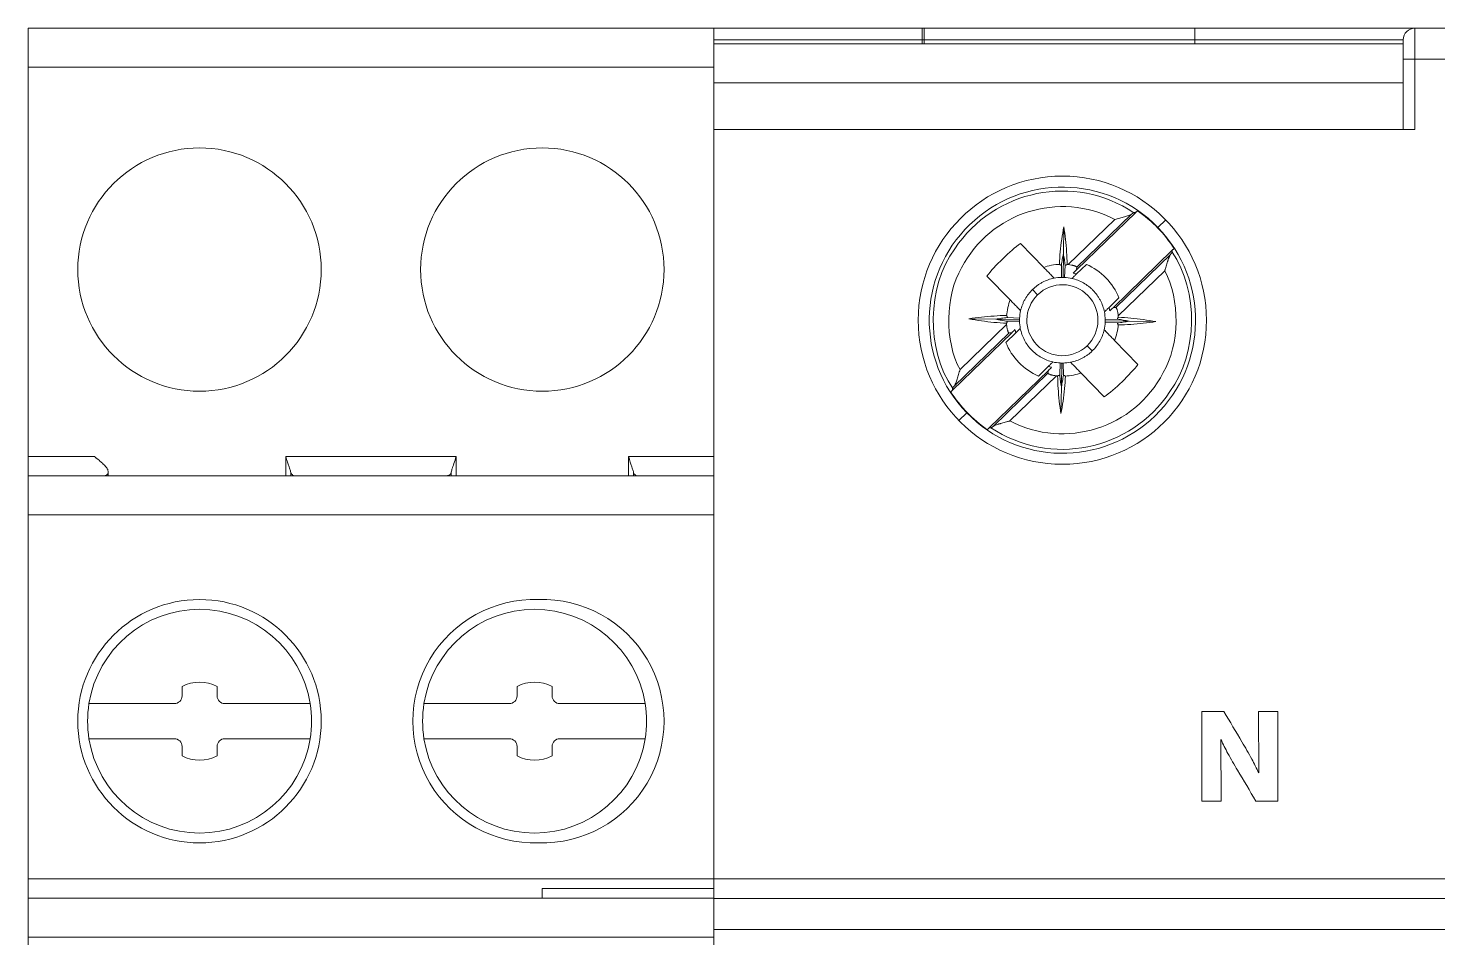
# Model space of a CAD drawing. Header units: millimetres. Extents: x 1359 to 3577, y 1333 to 3557.
# Drawn here: x 2268.15 to 2304.34, y 2788.98 to 2812.34 of the extents above; entities that cross this region are included whole.
import ezdxf

# ---------------------------------------------------------------- set-up
doc = ezdxf.new("R2010")
doc.units = ezdxf.units.MM
doc.layers.add('000-PI-Oprema', color=30, linetype='Continuous', lineweight=5)
doc.layers.add('002-PI-Kabelska kanalica', color=150, linetype='Continuous')

# ---------------------------------------------------------------- blocks, each defined once
blk = doc.blocks.new('5TE8112')
at = {"layer": '000-PI-Oprema', "color": 0, "linetype": 'ByBlock', "lineweight": 0}
for p, q in [((1289.453, 163.171), (1289.453, 162.171)), ((1307.053, 163.171), (1289.453, 163.171)), ((1307.053, 163.171), (1307.053, 162.171)), ((1289.453, 162.171), (1289.453, 152.171)), ((1289.453, 162.171), (1307.053, 162.171)), ((1307.053, 162.171), (1307.053, 152.171)), ((1289.453, 151.671), (1289.453, 152.171)), ((1291.167, 152.171), (1289.453, 152.171)), ((1291.167, 152.17), (1291.167, 152.171)), ((1300.442, 152.171), (1296.065, 152.171)), ((1307.053, 152.171), (1304.865, 152.171)), ((1307.053, 151.671), (1307.053, 152.171)), ((1289.453, 151.671), (1289.453, 150.671)), ((1307.053, 151.671), (1289.453, 151.671)), ((1291.51, 151.671), (1291.51, 151.768)), ((1307.053, 151.671), (1307.053, 150.671)), ((1289.453, 150.671), (1289.453, 141.321)), ((1289.453, 150.671), (1307.053, 150.671)), ((1307.053, 150.671), (1307.053, 141.321)), ((1293.403, 146.021), (1293.403, 146.264)), ((1294.303, 146.264), (1294.303, 146.021)), ((1302.003, 146.021), (1302.003, 146.264)), ((1302.903, 146.264), (1302.903, 146.021)), ((1291.015, 145.821), (1293.203, 145.821)), ((1294.503, 145.821), (1296.692, 145.821)), ((1299.615, 145.821), (1301.803, 145.821)), ((1303.103, 145.821), (1305.292, 145.821)), ((1293.203, 144.921), (1291.015, 144.921)), ((1296.692, 144.921), (1294.503, 144.921)), ((1301.803, 144.921), (1299.615, 144.921)), ((1305.292, 144.921), (1303.103, 144.921)), ((1293.403, 144.478), (1293.403, 144.721)), ((1294.303, 144.721), (1294.303, 144.478)), ((1302.003, 144.478), (1302.003, 144.721)), ((1302.903, 144.721), (1302.903, 144.478)), ((1289.453, 140.821), (1289.453, 141.321)), ((1307.053, 141.321), (1289.453, 141.321)), ((1307.053, 141.321), (1307.053, 141.071)), ((1289.453, 140.821), (1289.453, 139.821)), ((1307.053, 140.821), (1289.453, 140.821)), ((1302.653, 141.071), (1302.653, 140.821)), ((1307.053, 141.071), (1302.653, 141.071)), ((1307.053, 141.071), (1307.053, 140.821)), ((1307.053, 140.821), (1307.053, 139.821)), ((1289.453, 139.821), (1307.053, 139.821)), ((1289.453, 139.821), (1289.453, 115.654)), ((1307.053, 139.821), (1307.053, 116.671))]:
    blk.add_line(p, q, dxfattribs=at)
for centre in [(1293.853, 156.971), (1302.653, 156.971), (1293.853, 145.371)]:
    blk.add_circle(centre, 3.125, dxfattribs=at)
for centre, radius, start, end in [((1302.453, 145.371), 3.125, 88.1662, 271.8338), ((1302.653, 145.371), 3.125, 268.1662, 91.8338), ((1293.853, 145.371), 2.874, 9.0086, 170.9914), ((1302.453, 145.371), 2.874, 9.0086, 170.9914), ((1293.853, 145.371), 1, 63.2563, 116.7437), ((1302.453, 145.371), 1, 63.2563, 116.7437), ((1293.203, 146.021), 0.2, 270, 0), ((1294.503, 146.021), 0.2, 180, 270), ((1301.803, 146.021), 0.2, 270, 0), ((1303.103, 146.021), 0.2, 180, 270), ((1293.853, 145.371), 2.874, 170.9914, 189.0086), ((1293.853, 145.371), 2.874, 350.9914, 9.0086), ((1302.453, 145.371), 2.874, 170.9914, 189.0086), ((1302.453, 145.371), 2.874, 350.9914, 9.0086), ((1293.853, 145.371), 2.874, 189.0086, 350.9914), ((1293.203, 144.721), 0.2, 0, 90), ((1294.503, 144.721), 0.2, 90, 180), ((1302.453, 145.371), 2.874, 189.0086, 350.9914), ((1301.803, 144.721), 0.2, 0, 90), ((1303.103, 144.721), 0.2, 90, 180), ((1293.853, 145.371), 1, 243.2563, 296.7437), ((1302.453, 145.371), 1, 243.2563, 296.7437)]:
    blk.add_arc(centre, radius, start, end, dxfattribs=at)
for points, knots in [([(1291.167, 152.17), (1291.167, 152.167), (1291.167, 152.165), (1291.169, 152.16), (1291.17, 152.158), (1291.173, 152.151), (1291.177, 152.147), (1291.184, 152.14), (1291.187, 152.137), (1291.195, 152.131), (1291.199, 152.128), (1291.211, 152.119), (1291.219, 152.113), (1291.235, 152.102), (1291.243, 152.096), (1291.266, 152.078), (1291.281, 152.065), (1291.311, 152.04), (1291.325, 152.027), (1291.354, 152.002), (1291.368, 151.989), (1291.396, 151.963), (1291.409, 151.95), (1291.434, 151.923), (1291.445, 151.909), (1291.461, 151.888), (1291.466, 151.881), (1291.475, 151.867), (1291.484, 151.853), (1291.491, 151.839), (1291.497, 151.825), (1291.5, 151.818), (1291.506, 151.798), (1291.509, 151.785), (1291.51, 151.767), (1291.51, 151.762), (1291.508, 151.751), (1291.507, 151.745), (1291.502, 151.73), (1291.497, 151.722), (1291.484, 151.706), (1291.477, 151.7), (1291.46, 151.689), (1291.452, 151.684), (1291.433, 151.677), (1291.423, 151.675), (1291.402, 151.671), (1291.392, 151.671), (1291.381, 151.671)], [0, 0, 0, 0, 0.007813, 0.007813, 0.015625, 0.015625, 0.03125, 0.03125, 0.046875, 0.046875, 0.0625, 0.0625, 0.09375, 0.09375, 0.125, 0.125, 0.1875, 0.1875, 0.25, 0.25, 0.3125, 0.3125, 0.375, 0.375, 0.4375, 0.4375, 0.46875, 0.46875, 0.5, 0.53125, 0.53125, 0.5625, 0.5625, 0.625, 0.625, 0.65625, 0.65625, 0.6875, 0.6875, 0.75, 0.75, 0.8125, 0.8125, 0.875, 0.875, 0.9375, 0.9375, 1, 1, 1, 1]), ([(1296.195, 151.743), (1296.192, 151.768), (1296.186, 151.82), (1296.144, 151.918), (1296.104, 152.036), (1296.082, 152.12), (1296.069, 152.171)], [0, 0, 0, 0, 0.250052, 0.500154, 0.699613, 1, 1, 1, 1]), ([(1300.437, 152.171), (1300.421, 152.109), (1300.39, 151.993), (1300.327, 151.842), (1300.317, 151.775), (1300.312, 151.743)], [0, 0, 0, 0, 0.370099, 0.696502, 1, 1, 1, 1]), ([(1304.995, 151.743), (1304.992, 151.768), (1304.986, 151.82), (1304.944, 151.918), (1304.904, 152.036), (1304.882, 152.12), (1304.869, 152.171)], [0, 0, 0, 0, 0.250051, 0.50015, 0.699608, 1, 1, 1, 1]), ([(1296.326, 151.671), (1296.297, 151.671), (1296.271, 151.676), (1296.245, 151.69), (1296.24, 151.694), (1296.23, 151.701), (1296.226, 151.705), (1296.213, 151.719), (1296.206, 151.73), (1296.2, 151.743)], [0, 0, 0, 0, 0.5, 0.5, 0.625, 0.625, 0.75, 0.75, 1, 1, 1, 1]), ([(1300.307, 151.743), (1300.295, 151.717), (1300.278, 151.699), (1300.252, 151.685), (1300.246, 151.682), (1300.234, 151.678), (1300.228, 151.676), (1300.209, 151.672), (1300.195, 151.671), (1300.18, 151.671)], [0, 0, 0, 0, 0.5, 0.5, 0.625, 0.625, 0.75, 0.75, 1, 1, 1, 1]), ([(1305.126, 151.671), (1305.097, 151.671), (1305.071, 151.676), (1305.044, 151.69), (1305.039, 151.694), (1305.03, 151.701), (1305.025, 151.705), (1305.013, 151.719), (1305.006, 151.73), (1304.999, 151.743)], [0, 0, 0, 0, 0.5, 0.5, 0.625, 0.625, 0.75, 0.75, 1, 1, 1, 1])]:
    blk.add_open_spline(points, degree=3, knots=knots, dxfattribs=at)
for points in [[(1296.069, 152.171), (1296.069, 152.004), (1296.069, 151.837), (1296.069, 151.671)], [(1300.437, 151.671), (1300.437, 151.837), (1300.437, 152.004), (1300.437, 152.171)], [(1304.869, 152.171), (1304.869, 152.004), (1304.869, 151.837), (1304.869, 151.671)], [(1296.195, 151.671), (1296.195, 151.695), (1296.195, 151.719), (1296.195, 151.743)], [(1300.312, 151.743), (1300.312, 151.719), (1300.312, 151.695), (1300.312, 151.671)], [(1304.995, 151.671), (1304.995, 151.695), (1304.995, 151.719), (1304.995, 151.743)]]:
    blk.add_open_spline(points, degree=3, dxfattribs=at)
blk = doc.blocks.new('*U56')
at = {"layer": '000-PI-Oprema', "color": 0, "linetype": 'ByBlock', "lineweight": 0, "ltscale": 0.25}
for points in [[(0, 89.812), (5.351, 89.812)], [(0, 89.512), (0, 89.812)], [(5.35, 89.812), (5.401, 89.812)], [(5.351, 89.512), (5.351, 89.812)], [(5.401, 89.812), (5.401, 89.512)], [(5.401, 89.812), (12.351, 89.812)], [(12.351, 89.812), (12.351, 89.512)], [(12.351, 89.812), (18.002, 89.812)], [(18.002, 89.812), (18.002, 89.012)], [(18.002, 89.812), (35.405, 89.812)], [(5.351, 89.512), (0, 89.512)], [(0, 89.412), (0, 89.512)], [(0, 88.412), (0, 89.412)], [(0, 89.412), (17.702, 89.412)], [(5.401, 89.512), (5.35, 89.512)], [(5.351, 89.512), (5.351, 89.412)], [(5.401, 89.512), (5.401, 89.412)], [(12.351, 89.512), (5.401, 89.512)], [(17.702, 89.512), (12.351, 89.512)], [(12.351, 89.412), (12.351, 89.512)], [(17.702, 89.012), (17.702, 89.512)], [(17.702, 89.412), (17.702, 88.412)], [(18.002, 89.012), (17.702, 89.012)], [(35.405, 89.012), (18.002, 89.012)], [(18.002, 89.012), (18.002, 87.212)], [(0, 87.212), (0, 88.412)], [(17.702, 88.412), (0, 88.412)], [(17.702, 87.212), (17.702, 88.412)], [(0, 67.959), (0, 87.212)], [(0, 87.212), (18.002, 87.212)], [(0, 87.212), (17.702, 87.212)], [(9.311, 83.601), (10.833, 85.077)], [(8.977, 84.022), (8.987, 84.711)], [(9.103, 83.741), (10.298, 84.899)], [(10.727, 85.037), (9.321, 83.674)], [(11.396, 84.683), (11.405, 84.691)], [(11.607, 84.888), (11.405, 84.691)], [(7.875, 84.282), (8.472, 83.666)], [(8.968, 83.411), (8.977, 84.022)], [(10.251, 82.632), (11.773, 84.108)], [(11.73, 84.003), (10.324, 82.639)], [(8.93, 83.411), (8.925, 83.726)], [(9.02, 83.724), (9.005, 83.41)], [(9.566, 83.744), (9.312, 83.498)], [(7.014, 83.446), (7.611, 82.831)], [(10.384, 82.42), (11.579, 83.579)], [(8.185, 83.1), (8.316, 82.965)], [(10.148, 82.636), (10.402, 82.883)], [(6.323, 81.043), (7.518, 82.202)], [(6.551, 82.347), (7.24, 82.337)], [(7.24, 82.337), (7.851, 82.328)], [(7.851, 82.29), (7.536, 82.285)], [(7.538, 82.38), (7.852, 82.365)], [(10.364, 82.242), (10.05, 82.257)], [(10.051, 82.331), (10.366, 82.337)], [(10.051, 82.294), (10.662, 82.285)], [(10.662, 82.285), (11.351, 82.275)], [(6.129, 80.514), (7.651, 81.99)], [(7.578, 81.982), (6.172, 80.619)], [(7.754, 81.986), (7.5, 81.739)], [(10.291, 81.791), (10.889, 81.175)], [(9.717, 81.521), (9.586, 81.656)], [(8.336, 80.878), (8.589, 81.124)], [(8.882, 80.898), (8.897, 81.212)], [(8.925, 80.601), (8.935, 81.211)], [(8.971, 81.211), (8.977, 80.896)], [(7.069, 79.545), (8.591, 81.021)], [(8.581, 80.949), (7.175, 79.585)], [(7.604, 79.723), (8.798, 80.882)], [(9.43, 80.955), (10.027, 80.34)], [(8.915, 79.911), (8.925, 80.601)], [(6.295, 79.734), (6.497, 79.931)], [(6.506, 79.939), (6.497, 79.931)], [(12.527, 72.259), (13.099, 72.259)], [(12.527, 69.959), (12.527, 72.259)], [(13.984, 72.259), (14.482, 72.259)], [(13.992, 70.683), (13.984, 72.259)], [(14.482, 72.259), (14.482, 69.959)], [(13.018, 71.541), (13.026, 69.959)], [(13.026, 69.959), (12.527, 69.959)], [(12.527, 69.959), (13.026, 69.959)], [(13.92, 69.959), (14.482, 69.959)], [(14.482, 69.959), (13.92, 69.959)], [(0, 67.959), (35.405, 67.959)], [(0, 67.459), (0, 67.959)], [(0, 66.659), (0, 67.459)], [(0, 67.459), (35.405, 67.459)], [(0, 41.952), (0, 66.659)], [(35.405, 66.659), (0, 66.659)]]:
    blk.add_lwpolyline(points, dxfattribs=at)
for points in [[(18.002, 89.812), (17.837, 89.812), (17.702, 89.678), (17.702, 89.512)], [(11.396, 84.683), (11.277, 84.813), (11.026, 85.025), (10.878, 85.121)], [(11.818, 84.152), (11.727, 84.303), (11.522, 84.56), (11.396, 84.683)], [(7.014, 83.446), (7.203, 83.697), (7.618, 84.1), (7.875, 84.282)], [(8.873, 83.746), (8.764, 83.745), (8.573, 83.706), (8.472, 83.666)], [(9.103, 83.741), (9.096, 83.741), (9.081, 83.743), (9.073, 83.743)], [(8.93, 83.411), (8.881, 83.411), (8.788, 83.402), (8.74, 83.39)], [(8.968, 83.411), (8.958, 83.411), (8.94, 83.411), (8.93, 83.411)], [(9.005, 83.41), (8.995, 83.41), (8.977, 83.411), (8.968, 83.411)], [(9.195, 83.384), (9.147, 83.396), (9.054, 83.408), (9.005, 83.41)], [(9.312, 83.498), (9.291, 83.505), (9.249, 83.516), (9.228, 83.52)], [(7.611, 82.831), (7.568, 82.731), (7.524, 82.541), (7.519, 82.433)], [(7.852, 82.365), (7.853, 82.414), (7.866, 82.507), (7.878, 82.555)], [(10.051, 82.331), (10.051, 82.381), (10.041, 82.474), (10.031, 82.522)], [(10.168, 82.551), (10.164, 82.573), (10.154, 82.615), (10.148, 82.636)], [(7.516, 82.233), (7.516, 82.225), (7.517, 82.21), (7.518, 82.202)], [(7.852, 82.365), (7.851, 82.356), (7.851, 82.337), (7.851, 82.328)], [(7.851, 82.328), (7.851, 82.318), (7.851, 82.3), (7.851, 82.29)], [(7.871, 82.1), (7.86, 82.148), (7.851, 82.241), (7.851, 82.29)], [(10.024, 82.067), (10.036, 82.115), (10.049, 82.207), (10.05, 82.257)], [(10.05, 82.257), (10.05, 82.267), (10.051, 82.285), (10.051, 82.294)], [(10.051, 82.294), (10.051, 82.304), (10.051, 82.322), (10.051, 82.331)], [(10.291, 81.791), (10.334, 81.89), (10.378, 82.081), (10.384, 82.189)], [(10.386, 82.389), (10.386, 82.397), (10.385, 82.412), (10.384, 82.42)], [(7.734, 82.071), (7.738, 82.049), (7.748, 82.007), (7.754, 81.986)], [(8.589, 81.124), (8.611, 81.117), (8.652, 81.106), (8.674, 81.102)], [(8.897, 81.212), (8.848, 81.213), (8.755, 81.226), (8.707, 81.238)], [(8.897, 81.212), (8.907, 81.212), (8.925, 81.211), (8.935, 81.211)], [(8.935, 81.211), (8.943, 81.211), (8.962, 81.211), (8.971, 81.211)], [(9.163, 81.231), (9.114, 81.22), (9.021, 81.21), (8.971, 81.211)], [(10.889, 81.175), (10.699, 80.924), (10.284, 80.522), (10.027, 80.34)], [(8.798, 80.882), (8.806, 80.881), (8.822, 80.879), (8.829, 80.879)], [(9.029, 80.876), (9.137, 80.877), (9.329, 80.916), (9.43, 80.955)], [(6.084, 80.47), (6.175, 80.32), (6.38, 80.062), (6.506, 79.939)], [(6.506, 79.939), (6.625, 79.809), (6.876, 79.597), (7.025, 79.501)]]:
    blk.add_open_spline(points, degree=3, dxfattribs=at)
for points, knots in [([(11.405, 84.691), (10.09, 86.046), (7.926, 86.079), (6.57, 84.764), (5.216, 83.45), (5.183, 81.286), (6.497, 79.931)], [0, 0, 0, 0, 1, 1, 1, 2, 2, 2, 2]), ([(5.25, 82.311), (5.25, 84.354), (6.907, 86.012), (8.951, 86.012), (10.995, 86.012), (12.651, 84.354), (12.651, 82.311), (12.651, 80.267), (10.995, 78.61), (8.951, 78.61), (6.907, 78.61), (5.25, 80.267), (5.25, 82.311), (5.25, 82.311), (5.25, 82.311), (5.25, 82.311)], [0, 0, 0, 0, 1, 1, 1, 2, 2, 2, 3, 3, 3, 4, 4, 4, 5, 5, 5, 5]), ([(6.135, 80.56), (5.447, 81.565), (5.472, 83.162), (6.189, 84.146), (7.203, 85.672), (9.261, 86.087), (10.786, 85.073)], [0, 0, 0, 0, 1, 1, 1, 2, 2, 2, 2]), ([(6.323, 81.043), (5.921, 81.769), (5.939, 82.944), (6.363, 83.658), (7.107, 85.087), (8.868, 85.643), (10.298, 84.899)], [0, 0, 0, 0, 1, 1, 1, 2, 2, 2, 2]), ([(10.727, 85.037), (10.741, 85.048), (10.754, 85.057), (10.764, 85.063), (10.769, 85.066), (10.774, 85.068), (10.777, 85.07), (10.781, 85.072), (10.784, 85.073), (10.786, 85.073)], [0, 0, 0, 0, 1, 1, 1, 2, 2, 2, 3, 3, 3, 3]), ([(10.833, 85.077), (10.825, 85.077), (10.817, 85.076), (10.809, 85.075), (10.802, 85.074), (10.794, 85.074), (10.786, 85.073)], [0, 0, 0, 0, 1, 1, 1, 2, 2, 2, 2]), ([(10.878, 85.121), (10.873, 85.116), (10.868, 85.111), (10.862, 85.106), (10.858, 85.101), (10.853, 85.096), (10.848, 85.092), (10.842, 85.087), (10.838, 85.082), (10.833, 85.077)], [0, 0, 0, 0, 1, 1, 1, 2, 2, 2, 3, 3, 3, 3]), ([(6.497, 79.931), (7.812, 78.576), (9.976, 78.543), (11.332, 79.857), (12.686, 81.172), (12.719, 83.336), (11.405, 84.691)], [0, 0, 0, 0, 1, 1, 1, 2, 2, 2, 2]), ([(8.873, 83.746), (8.878, 83.854), (8.886, 83.961), (8.896, 84.068), (8.906, 84.175), (8.919, 84.283), (8.934, 84.39), (8.949, 84.497), (8.967, 84.604), (8.987, 84.711)], [0, 0, 0, 0, 1, 1, 1, 2, 2, 2, 3, 3, 3, 3]), ([(8.987, 84.711), (9.004, 84.604), (9.019, 84.496), (9.031, 84.388), (9.043, 84.281), (9.052, 84.173), (9.059, 84.066), (9.066, 83.958), (9.071, 83.851), (9.073, 83.743)], [0, 0, 0, 0, 1, 1, 1, 2, 2, 2, 3, 3, 3, 3]), ([(10.298, 84.899), (10.318, 84.905), (10.339, 84.91), (10.36, 84.916), (10.381, 84.921), (10.401, 84.927), (10.422, 84.933), (10.443, 84.938), (10.464, 84.944), (10.484, 84.95), (10.504, 84.955), (10.524, 84.961), (10.544, 84.966), (10.563, 84.972), (10.582, 84.978), (10.6, 84.983), (10.618, 84.989), (10.635, 84.995), (10.651, 85), (10.667, 85.006), (10.681, 85.012), (10.694, 85.018), (10.707, 85.024), (10.718, 85.031), (10.727, 85.037)], [0, 0, 0, 0, 1, 1, 1, 2, 2, 2, 3, 3, 3, 4, 4, 4, 5, 5, 5, 6, 6, 6, 7, 7, 7, 8, 8, 8, 8]), ([(11.767, 84.062), (12.454, 83.056), (12.43, 81.46), (11.713, 80.476), (10.699, 78.95), (8.641, 78.535), (7.116, 79.549)], [0, 0, 0, 0, 1, 1, 1, 2, 2, 2, 2]), ([(8.977, 84.022), (8.967, 83.972), (8.957, 83.923), (8.948, 83.874), (8.939, 83.825), (8.932, 83.775), (8.925, 83.726)], [0, 0, 0, 0, 1, 1, 1, 2, 2, 2, 2]), ([(8.977, 84.022), (8.986, 83.972), (8.994, 83.922), (9.001, 83.873), (9.008, 83.824), (9.014, 83.774), (9.02, 83.724)], [0, 0, 0, 0, 1, 1, 1, 2, 2, 2, 2]), ([(11.73, 84.003), (11.722, 83.993), (11.715, 83.982), (11.708, 83.968), (11.705, 83.961), (11.702, 83.954), (11.698, 83.947), (11.695, 83.939), (11.691, 83.931), (11.689, 83.922), (11.682, 83.906), (11.675, 83.889), (11.669, 83.871), (11.666, 83.862), (11.663, 83.853), (11.66, 83.844), (11.657, 83.835), (11.654, 83.825), (11.651, 83.816), (11.639, 83.777), (11.627, 83.738), (11.615, 83.699), (11.609, 83.679), (11.603, 83.659), (11.597, 83.639), (11.594, 83.629), (11.591, 83.619), (11.588, 83.609), (11.585, 83.599), (11.582, 83.589), (11.579, 83.579)], [0, 0, 0, 0, 1, 1, 1, 2, 2, 2, 3, 3, 3, 4, 4, 4, 5, 5, 5, 6, 6, 6, 7, 7, 7, 8, 8, 8, 9, 9, 9, 10, 10, 10, 10]), ([(11.767, 84.062), (11.767, 84.057), (11.763, 84.05), (11.757, 84.04), (11.754, 84.035), (11.75, 84.03), (11.745, 84.024), (11.741, 84.017), (11.735, 84.011), (11.73, 84.003)], [0, 0, 0, 0, 1, 1, 1, 2, 2, 2, 3, 3, 3, 3]), ([(11.767, 84.062), (11.768, 84.07), (11.769, 84.077), (11.77, 84.085), (11.771, 84.093), (11.772, 84.1), (11.773, 84.108)], [0, 0, 0, 0, 1, 1, 1, 2, 2, 2, 2]), ([(11.773, 84.108), (11.778, 84.113), (11.783, 84.118), (11.788, 84.123), (11.793, 84.127), (11.798, 84.132), (11.803, 84.137), (11.808, 84.142), (11.813, 84.147), (11.818, 84.152)], [0, 0, 0, 0, 1, 1, 1, 2, 2, 2, 3, 3, 3, 3]), ([(8.74, 83.39), (8.711, 83.42), (8.682, 83.45), (8.652, 83.481), (8.623, 83.511), (8.593, 83.542), (8.563, 83.572), (8.533, 83.603), (8.503, 83.635), (8.472, 83.666)], [0, 0, 0, 0, 1, 1, 1, 2, 2, 2, 3, 3, 3, 3]), ([(8.925, 83.726), (8.92, 83.726), (8.916, 83.727), (8.912, 83.728), (8.908, 83.729), (8.905, 83.73), (8.902, 83.731), (8.899, 83.732), (8.896, 83.733), (8.893, 83.734), (8.89, 83.735), (8.888, 83.736), (8.886, 83.738), (8.883, 83.739), (8.881, 83.741), (8.879, 83.742), (8.877, 83.743), (8.875, 83.745), (8.873, 83.746)], [0, 0, 0, 0, 1, 1, 1, 2, 2, 2, 3, 3, 3, 4, 4, 4, 5, 5, 5, 6, 6, 6, 6]), ([(9.073, 83.743), (9.071, 83.742), (9.069, 83.741), (9.066, 83.739), (9.064, 83.738), (9.062, 83.736), (9.06, 83.735), (9.057, 83.734), (9.054, 83.733), (9.052, 83.732), (9.049, 83.731), (9.046, 83.73), (9.043, 83.729), (9.04, 83.728), (9.036, 83.727), (9.033, 83.726), (9.029, 83.725), (9.025, 83.725), (9.02, 83.724)], [0, 0, 0, 0, 1, 1, 1, 2, 2, 2, 3, 3, 3, 4, 4, 4, 5, 5, 5, 6, 6, 6, 6]), ([(9.321, 83.674), (9.321, 83.675), (9.32, 83.678), (9.317, 83.68), (9.316, 83.682), (9.313, 83.683), (9.311, 83.685), (9.309, 83.686), (9.307, 83.687), (9.304, 83.689), (9.301, 83.691), (9.298, 83.692), (9.294, 83.694), (9.291, 83.696), (9.287, 83.697), (9.282, 83.699), (9.274, 83.703), (9.265, 83.706), (9.254, 83.71), (9.249, 83.712), (9.243, 83.713), (9.238, 83.715), (9.232, 83.716), (9.226, 83.718), (9.22, 83.719), (9.214, 83.721), (9.208, 83.723), (9.202, 83.724), (9.196, 83.725), (9.189, 83.727), (9.183, 83.728), (9.157, 83.733), (9.131, 83.737), (9.103, 83.741)], [0, 0, 0, 0, 1, 1, 1, 2, 2, 2, 3, 3, 3, 4, 4, 4, 5, 5, 5, 6, 6, 6, 7, 7, 7, 8, 8, 8, 9, 9, 9, 10, 10, 10, 11, 11, 11, 11]), ([(9.311, 83.601), (9.297, 83.587), (9.283, 83.574), (9.269, 83.56), (9.256, 83.547), (9.242, 83.534), (9.228, 83.52)], [0, 0, 0, 0, 1, 1, 1, 2, 2, 2, 2]), ([(9.311, 83.601), (9.313, 83.613), (9.314, 83.625), (9.316, 83.637), (9.318, 83.649), (9.319, 83.661), (9.321, 83.674)], [0, 0, 0, 0, 1, 1, 1, 2, 2, 2, 2]), ([(10.402, 82.883), (10.328, 83.07), (10.214, 83.248), (10.069, 83.396), (9.925, 83.545), (9.752, 83.664), (9.566, 83.744)], [0, 0, 0, 0, 1, 1, 1, 2, 2, 2, 2]), ([(11.579, 83.579), (11.98, 82.852), (11.963, 81.678), (11.539, 80.964), (10.795, 79.535), (9.033, 78.979), (7.604, 79.723)], [0, 0, 0, 0, 1, 1, 1, 2, 2, 2, 2]), ([(8.74, 83.39), (8.687, 83.38), (8.636, 83.366), (8.587, 83.349), (8.537, 83.331), (8.489, 83.311), (8.442, 83.286), (8.419, 83.274), (8.396, 83.26), (8.373, 83.246), (8.35, 83.233), (8.328, 83.218), (8.307, 83.202), (8.264, 83.171), (8.223, 83.138), (8.185, 83.1)], [0, 0, 0, 0, 1, 1, 1, 2, 2, 2, 3, 3, 3, 4, 4, 4, 5, 5, 5, 5]), ([(9.586, 81.656), (9.947, 82.007), (9.956, 82.584), (9.606, 82.946), (9.255, 83.307), (8.678, 83.316), (8.316, 82.965)], [0, 0, 0, 0, 1, 1, 1, 2, 2, 2, 2]), ([(9.312, 83.498), (9.293, 83.479), (9.273, 83.459), (9.254, 83.44), (9.234, 83.421), (9.214, 83.403), (9.195, 83.384)], [0, 0, 0, 0, 1, 1, 1, 2, 2, 2, 2]), ([(10.031, 82.522), (10.02, 82.575), (10.006, 82.626), (9.989, 82.675), (9.971, 82.725), (9.95, 82.773), (9.926, 82.82), (9.92, 82.832), (9.913, 82.843), (9.907, 82.855), (9.9, 82.866), (9.893, 82.878), (9.886, 82.889), (9.872, 82.912), (9.858, 82.934), (9.842, 82.955), (9.812, 82.998), (9.778, 83.038), (9.741, 83.076), (9.723, 83.095), (9.704, 83.114), (9.684, 83.131), (9.664, 83.149), (9.644, 83.166), (9.623, 83.182), (9.581, 83.214), (9.537, 83.243), (9.491, 83.269), (9.445, 83.295), (9.397, 83.317), (9.347, 83.337), (9.298, 83.356), (9.247, 83.372), (9.195, 83.384)], [0, 0, 0, 0, 1, 1, 1, 2, 2, 2, 3, 3, 3, 4, 4, 4, 5, 5, 5, 6, 6, 6, 7, 7, 7, 8, 8, 8, 9, 9, 9, 10, 10, 10, 11, 11, 11, 11]), ([(8.185, 83.1), (8.147, 83.063), (8.112, 83.024), (8.079, 82.982), (8.048, 82.941), (8.019, 82.896), (7.993, 82.85), (7.98, 82.828), (7.967, 82.804), (7.956, 82.78), (7.945, 82.756), (7.934, 82.731), (7.925, 82.707), (7.906, 82.657), (7.89, 82.607), (7.878, 82.555)], [0, 0, 0, 0, 1, 1, 1, 2, 2, 2, 3, 3, 3, 4, 4, 4, 5, 5, 5, 5]), ([(8.316, 82.965), (7.954, 82.615), (7.946, 82.037), (8.296, 81.676), (8.647, 81.314), (9.225, 81.306), (9.586, 81.656)], [0, 0, 0, 0, 1, 1, 1, 2, 2, 2, 2]), ([(7.611, 82.831), (7.641, 82.799), (7.672, 82.768), (7.702, 82.737), (7.731, 82.706), (7.761, 82.675), (7.791, 82.645), (7.82, 82.615), (7.849, 82.585), (7.878, 82.555)], [0, 0, 0, 0, 1, 1, 1, 2, 2, 2, 3, 3, 3, 3]), ([(10.031, 82.522), (10.05, 82.541), (10.069, 82.56), (10.089, 82.579), (10.109, 82.598), (10.129, 82.617), (10.148, 82.636)], [0, 0, 0, 0, 1, 1, 1, 2, 2, 2, 2]), ([(10.168, 82.551), (10.182, 82.564), (10.196, 82.578), (10.21, 82.591), (10.223, 82.605), (10.237, 82.618), (10.251, 82.632)], [0, 0, 0, 0, 1, 1, 1, 2, 2, 2, 2]), ([(10.324, 82.639), (10.312, 82.638), (10.299, 82.637), (10.287, 82.635), (10.275, 82.634), (10.263, 82.633), (10.251, 82.632)], [0, 0, 0, 0, 1, 1, 1, 2, 2, 2, 2]), ([(10.384, 82.42), (10.382, 82.447), (10.379, 82.474), (10.375, 82.5), (10.373, 82.513), (10.37, 82.525), (10.367, 82.537), (10.364, 82.549), (10.361, 82.561), (10.358, 82.571), (10.357, 82.576), (10.355, 82.582), (10.354, 82.586), (10.352, 82.591), (10.35, 82.596), (10.349, 82.6), (10.347, 82.604), (10.346, 82.608), (10.344, 82.612), (10.342, 82.615), (10.341, 82.619), (10.339, 82.622), (10.336, 82.628), (10.333, 82.632), (10.331, 82.635), (10.328, 82.638), (10.326, 82.639), (10.324, 82.639)], [0, 0, 0, 0, 1, 1, 1, 2, 2, 2, 3, 3, 3, 4, 4, 4, 5, 5, 5, 6, 6, 6, 7, 7, 7, 8, 8, 8, 9, 9, 9, 9]), ([(6.551, 82.347), (6.659, 82.364), (6.766, 82.379), (6.874, 82.391), (6.981, 82.402), (7.089, 82.412), (7.196, 82.419), (7.304, 82.426), (7.411, 82.431), (7.519, 82.433)], [0, 0, 0, 0, 1, 1, 1, 2, 2, 2, 3, 3, 3, 3]), ([(7.516, 82.233), (7.408, 82.238), (7.301, 82.246), (7.194, 82.256), (7.087, 82.266), (6.979, 82.279), (6.872, 82.294), (6.765, 82.309), (6.658, 82.327), (6.551, 82.347)], [0, 0, 0, 0, 1, 1, 1, 2, 2, 2, 3, 3, 3, 3]), ([(7.24, 82.337), (7.29, 82.346), (7.339, 82.354), (7.389, 82.361), (7.438, 82.368), (7.488, 82.375), (7.538, 82.38)], [0, 0, 0, 0, 1, 1, 1, 2, 2, 2, 2]), ([(7.24, 82.337), (7.289, 82.327), (7.339, 82.317), (7.388, 82.308), (7.437, 82.3), (7.487, 82.291), (7.536, 82.285)], [0, 0, 0, 0, 1, 1, 1, 2, 2, 2, 2]), ([(7.536, 82.285), (7.535, 82.28), (7.534, 82.276), (7.534, 82.272), (7.533, 82.268), (7.532, 82.265), (7.531, 82.262), (7.53, 82.258), (7.529, 82.256), (7.528, 82.253), (7.527, 82.25), (7.525, 82.248), (7.524, 82.245), (7.523, 82.243), (7.521, 82.241), (7.52, 82.239), (7.519, 82.237), (7.517, 82.235), (7.516, 82.233)], [0, 0, 0, 0, 1, 1, 1, 2, 2, 2, 3, 3, 3, 4, 4, 4, 5, 5, 5, 6, 6, 6, 6]), ([(7.518, 82.202), (7.52, 82.174), (7.523, 82.148), (7.528, 82.122), (7.53, 82.11), (7.532, 82.097), (7.535, 82.085), (7.538, 82.073), (7.541, 82.061), (7.544, 82.051), (7.545, 82.046), (7.547, 82.04), (7.548, 82.036), (7.55, 82.031), (7.552, 82.026), (7.553, 82.022), (7.555, 82.018), (7.556, 82.014), (7.558, 82.01), (7.56, 82.006), (7.561, 82.003), (7.563, 82), (7.565, 81.994), (7.569, 81.99), (7.571, 81.987), (7.574, 81.984), (7.576, 81.982), (7.578, 81.982)], [0, 0, 0, 0, 1, 1, 1, 2, 2, 2, 3, 3, 3, 4, 4, 4, 5, 5, 5, 6, 6, 6, 7, 7, 7, 8, 8, 8, 9, 9, 9, 9]), ([(7.519, 82.433), (7.52, 82.431), (7.521, 82.429), (7.523, 82.427), (7.524, 82.424), (7.525, 82.422), (7.527, 82.42), (7.528, 82.417), (7.529, 82.414), (7.53, 82.412), (7.531, 82.409), (7.532, 82.406), (7.533, 82.403), (7.534, 82.4), (7.535, 82.397), (7.536, 82.393), (7.536, 82.389), (7.537, 82.385), (7.538, 82.38)], [0, 0, 0, 0, 1, 1, 1, 2, 2, 2, 3, 3, 3, 4, 4, 4, 5, 5, 5, 6, 6, 6, 6]), ([(10.662, 82.285), (10.612, 82.276), (10.563, 82.268), (10.513, 82.261), (10.463, 82.254), (10.414, 82.247), (10.364, 82.242)], [0, 0, 0, 0, 1, 1, 1, 2, 2, 2, 2]), ([(10.384, 82.189), (10.382, 82.191), (10.38, 82.193), (10.379, 82.196), (10.378, 82.198), (10.377, 82.2), (10.375, 82.203), (10.374, 82.205), (10.373, 82.207), (10.372, 82.21), (10.371, 82.213), (10.37, 82.216), (10.369, 82.219), (10.368, 82.222), (10.367, 82.225), (10.366, 82.229), (10.366, 82.233), (10.365, 82.237), (10.364, 82.242)], [0, 0, 0, 0, 1, 1, 1, 2, 2, 2, 3, 3, 3, 4, 4, 4, 5, 5, 5, 6, 6, 6, 6]), ([(10.366, 82.337), (10.366, 82.342), (10.367, 82.346), (10.368, 82.35), (10.369, 82.354), (10.37, 82.357), (10.371, 82.36), (10.372, 82.363), (10.373, 82.366), (10.374, 82.369), (10.375, 82.371), (10.377, 82.374), (10.378, 82.376), (10.379, 82.379), (10.38, 82.381), (10.382, 82.383), (10.384, 82.385), (10.385, 82.387), (10.386, 82.389)], [0, 0, 0, 0, 1, 1, 1, 2, 2, 2, 3, 3, 3, 4, 4, 4, 5, 5, 5, 6, 6, 6, 6]), ([(10.662, 82.285), (10.612, 82.296), (10.563, 82.305), (10.514, 82.314), (10.465, 82.323), (10.415, 82.33), (10.366, 82.337)], [0, 0, 0, 0, 1, 1, 1, 2, 2, 2, 2]), ([(11.351, 82.275), (11.243, 82.258), (11.136, 82.243), (11.028, 82.231), (10.921, 82.219), (10.813, 82.21), (10.705, 82.203), (10.598, 82.196), (10.491, 82.191), (10.384, 82.189)], [0, 0, 0, 0, 1, 1, 1, 2, 2, 2, 3, 3, 3, 3]), ([(10.386, 82.389), (10.494, 82.384), (10.601, 82.376), (10.708, 82.366), (10.815, 82.356), (10.923, 82.343), (11.03, 82.328), (11.137, 82.313), (11.244, 82.295), (11.351, 82.275)], [0, 0, 0, 0, 1, 1, 1, 2, 2, 2, 3, 3, 3, 3]), ([(7.578, 81.982), (7.59, 81.984), (7.602, 81.985), (7.614, 81.986), (7.627, 81.988), (7.639, 81.989), (7.651, 81.99)], [0, 0, 0, 0, 1, 1, 1, 2, 2, 2, 2]), ([(7.734, 82.071), (7.72, 82.057), (7.706, 82.044), (7.692, 82.03), (7.678, 82.017), (7.665, 82.003), (7.651, 81.99)], [0, 0, 0, 0, 1, 1, 1, 2, 2, 2, 2]), ([(7.871, 82.1), (7.852, 82.081), (7.832, 82.062), (7.813, 82.043), (7.793, 82.024), (7.774, 82.005), (7.754, 81.986)], [0, 0, 0, 0, 1, 1, 1, 2, 2, 2, 2]), ([(7.871, 82.1), (7.882, 82.047), (7.895, 81.996), (7.913, 81.947), (7.931, 81.897), (7.952, 81.849), (7.976, 81.802), (7.982, 81.79), (7.988, 81.779), (7.995, 81.767), (8.002, 81.755), (8.008, 81.744), (8.015, 81.733), (8.029, 81.71), (8.044, 81.688), (8.059, 81.667), (8.09, 81.624), (8.124, 81.584), (8.161, 81.546), (8.179, 81.527), (8.198, 81.508), (8.218, 81.491), (8.238, 81.473), (8.258, 81.456), (8.279, 81.44), (8.321, 81.407), (8.365, 81.379), (8.411, 81.353), (8.457, 81.327), (8.505, 81.304), (8.555, 81.285), (8.604, 81.266), (8.655, 81.25), (8.707, 81.238)], [0, 0, 0, 0, 1, 1, 1, 2, 2, 2, 3, 3, 3, 4, 4, 4, 5, 5, 5, 6, 6, 6, 7, 7, 7, 8, 8, 8, 9, 9, 9, 10, 10, 10, 11, 11, 11, 11]), ([(9.717, 81.521), (9.755, 81.558), (9.79, 81.598), (9.822, 81.64), (9.854, 81.681), (9.883, 81.725), (9.909, 81.771), (9.922, 81.794), (9.934, 81.818), (9.946, 81.842), (9.957, 81.866), (9.967, 81.89), (9.977, 81.915), (9.996, 81.964), (10.012, 82.015), (10.024, 82.067)], [0, 0, 0, 0, 1, 1, 1, 2, 2, 2, 3, 3, 3, 4, 4, 4, 5, 5, 5, 5]), ([(10.291, 81.791), (10.261, 81.823), (10.231, 81.854), (10.2, 81.885), (10.171, 81.916), (10.141, 81.946), (10.111, 81.977), (10.082, 82.007), (10.053, 82.037), (10.024, 82.067)], [0, 0, 0, 0, 1, 1, 1, 2, 2, 2, 3, 3, 3, 3]), ([(7.5, 81.739), (7.574, 81.551), (7.688, 81.374), (7.832, 81.226), (7.976, 81.077), (8.15, 80.958), (8.336, 80.878)], [0, 0, 0, 0, 1, 1, 1, 2, 2, 2, 2]), ([(9.163, 81.231), (9.215, 81.241), (9.266, 81.256), (9.315, 81.273), (9.364, 81.29), (9.413, 81.312), (9.46, 81.336), (9.483, 81.348), (9.506, 81.361), (9.529, 81.375), (9.552, 81.389), (9.574, 81.404), (9.595, 81.419), (9.638, 81.45), (9.679, 81.484), (9.717, 81.521)], [0, 0, 0, 0, 1, 1, 1, 2, 2, 2, 3, 3, 3, 4, 4, 4, 5, 5, 5, 5]), ([(8.589, 81.124), (8.609, 81.143), (8.629, 81.162), (8.649, 81.181), (8.668, 81.2), (8.688, 81.219), (8.707, 81.238)], [0, 0, 0, 0, 1, 1, 1, 2, 2, 2, 2]), ([(8.591, 81.021), (8.605, 81.035), (8.619, 81.048), (8.633, 81.062), (8.647, 81.075), (8.66, 81.088), (8.674, 81.102)], [0, 0, 0, 0, 1, 1, 1, 2, 2, 2, 2]), ([(9.163, 81.231), (9.192, 81.201), (9.22, 81.171), (9.25, 81.141), (9.279, 81.111), (9.309, 81.08), (9.339, 81.049), (9.369, 81.018), (9.399, 80.987), (9.43, 80.955)], [0, 0, 0, 0, 1, 1, 1, 2, 2, 2, 3, 3, 3, 3]), ([(6.172, 80.619), (6.179, 80.627), (6.185, 80.638), (6.192, 80.65), (6.198, 80.663), (6.205, 80.677), (6.211, 80.693), (6.217, 80.708), (6.223, 80.725), (6.229, 80.743), (6.236, 80.76), (6.242, 80.778), (6.248, 80.798), (6.254, 80.817), (6.26, 80.837), (6.267, 80.857), (6.273, 80.878), (6.279, 80.898), (6.286, 80.919), (6.292, 80.94), (6.298, 80.961), (6.305, 80.981), (6.311, 81.002), (6.317, 81.022), (6.323, 81.043)], [0, 0, 0, 0, 1, 1, 1, 2, 2, 2, 3, 3, 3, 4, 4, 4, 5, 5, 5, 6, 6, 6, 7, 7, 7, 8, 8, 8, 8]), ([(8.591, 81.021), (8.589, 81.009), (8.588, 80.997), (8.586, 80.985), (8.584, 80.973), (8.583, 80.961), (8.581, 80.949)], [0, 0, 0, 0, 1, 1, 1, 2, 2, 2, 2]), ([(8.581, 80.949), (8.581, 80.947), (8.582, 80.944), (8.585, 80.942), (8.587, 80.94), (8.588, 80.939), (8.59, 80.938), (8.593, 80.936), (8.595, 80.934), (8.598, 80.933), (8.601, 80.931), (8.604, 80.929), (8.608, 80.928), (8.611, 80.926), (8.616, 80.924), (8.62, 80.922), (8.628, 80.919), (8.638, 80.916), (8.648, 80.912), (8.653, 80.911), (8.659, 80.909), (8.664, 80.907), (8.67, 80.906), (8.676, 80.904), (8.682, 80.902), (8.688, 80.901), (8.694, 80.899), (8.7, 80.898), (8.706, 80.896), (8.713, 80.895), (8.719, 80.894), (8.745, 80.889), (8.771, 80.885), (8.798, 80.882)], [0, 0, 0, 0, 1, 1, 1, 2, 2, 2, 3, 3, 3, 4, 4, 4, 5, 5, 5, 6, 6, 6, 7, 7, 7, 8, 8, 8, 9, 9, 9, 10, 10, 10, 11, 11, 11, 11]), ([(8.829, 80.879), (8.831, 80.88), (8.833, 80.881), (8.836, 80.883), (8.838, 80.884), (8.84, 80.886), (8.843, 80.887), (8.845, 80.888), (8.847, 80.889), (8.85, 80.89), (8.853, 80.891), (8.856, 80.892), (8.859, 80.893), (8.862, 80.894), (8.866, 80.895), (8.869, 80.896), (8.873, 80.896), (8.877, 80.897), (8.882, 80.898)], [0, 0, 0, 0, 1, 1, 1, 2, 2, 2, 3, 3, 3, 4, 4, 4, 5, 5, 5, 6, 6, 6, 6]), ([(8.915, 79.911), (8.898, 80.018), (8.883, 80.126), (8.871, 80.233), (8.859, 80.341), (8.85, 80.449), (8.843, 80.557), (8.836, 80.664), (8.831, 80.772), (8.829, 80.879)], [0, 0, 0, 0, 1, 1, 1, 2, 2, 2, 3, 3, 3, 3]), ([(8.925, 80.601), (8.916, 80.65), (8.908, 80.699), (8.901, 80.749), (8.894, 80.798), (8.888, 80.848), (8.882, 80.898)], [0, 0, 0, 0, 1, 1, 1, 2, 2, 2, 2]), ([(9.029, 80.876), (9.024, 80.768), (9.017, 80.661), (9.006, 80.554), (8.996, 80.447), (8.983, 80.34), (8.968, 80.232), (8.952, 80.125), (8.935, 80.018), (8.915, 79.911)], [0, 0, 0, 0, 1, 1, 1, 2, 2, 2, 3, 3, 3, 3]), ([(8.925, 80.601), (8.935, 80.65), (8.945, 80.699), (8.954, 80.748), (8.962, 80.797), (8.97, 80.847), (8.977, 80.896)], [0, 0, 0, 0, 1, 1, 1, 2, 2, 2, 2]), ([(8.977, 80.896), (8.982, 80.896), (8.986, 80.895), (8.99, 80.894), (8.994, 80.893), (8.997, 80.892), (9, 80.891), (9.003, 80.89), (9.006, 80.889), (9.009, 80.888), (9.012, 80.887), (9.014, 80.885), (9.017, 80.884), (9.019, 80.883), (9.021, 80.881), (9.023, 80.88), (9.025, 80.879), (9.028, 80.877), (9.029, 80.876)], [0, 0, 0, 0, 1, 1, 1, 2, 2, 2, 3, 3, 3, 4, 4, 4, 5, 5, 5, 6, 6, 6, 6]), ([(6.129, 80.514), (6.124, 80.509), (6.119, 80.504), (6.114, 80.499), (6.109, 80.495), (6.104, 80.49), (6.099, 80.485), (6.094, 80.48), (6.09, 80.475), (6.084, 80.47)], [0, 0, 0, 0, 1, 1, 1, 2, 2, 2, 3, 3, 3, 3]), ([(6.135, 80.56), (6.134, 80.552), (6.133, 80.545), (6.132, 80.537), (6.131, 80.529), (6.13, 80.521), (6.129, 80.514)], [0, 0, 0, 0, 1, 1, 1, 2, 2, 2, 2]), ([(6.135, 80.56), (6.135, 80.565), (6.139, 80.572), (6.145, 80.582), (6.148, 80.587), (6.152, 80.592), (6.156, 80.599), (6.161, 80.605), (6.166, 80.611), (6.172, 80.619)], [0, 0, 0, 0, 1, 1, 1, 2, 2, 2, 3, 3, 3, 3]), ([(7.604, 79.723), (7.599, 79.721), (7.594, 79.72), (7.589, 79.719), (7.584, 79.717), (7.579, 79.716), (7.574, 79.715), (7.563, 79.712), (7.553, 79.709), (7.543, 79.706), (7.523, 79.701), (7.503, 79.695), (7.483, 79.69), (7.443, 79.679), (7.404, 79.669), (7.366, 79.658), (7.356, 79.655), (7.346, 79.652), (7.337, 79.649), (7.328, 79.647), (7.319, 79.644), (7.309, 79.641), (7.291, 79.635), (7.274, 79.63), (7.257, 79.624), (7.241, 79.618), (7.225, 79.612), (7.211, 79.605), (7.204, 79.602), (7.198, 79.599), (7.192, 79.595), (7.186, 79.592), (7.18, 79.588), (7.175, 79.585)], [0, 0, 0, 0, 1, 1, 1, 2, 2, 2, 3, 3, 3, 4, 4, 4, 5, 5, 5, 6, 6, 6, 7, 7, 7, 8, 8, 8, 9, 9, 9, 10, 10, 10, 11, 11, 11, 11]), ([(7.025, 79.501), (7.029, 79.506), (7.035, 79.511), (7.04, 79.516), (7.045, 79.521), (7.049, 79.525), (7.054, 79.53), (7.059, 79.535), (7.065, 79.54), (7.069, 79.545)], [0, 0, 0, 0, 1, 1, 1, 2, 2, 2, 3, 3, 3, 3]), ([(7.069, 79.545), (7.077, 79.545), (7.085, 79.546), (7.093, 79.547), (7.1, 79.547), (7.108, 79.548), (7.116, 79.549)], [0, 0, 0, 0, 1, 1, 1, 2, 2, 2, 2]), ([(7.175, 79.585), (7.16, 79.573), (7.148, 79.565), (7.138, 79.559), (7.133, 79.556), (7.129, 79.553), (7.124, 79.552), (7.121, 79.55), (7.118, 79.549), (7.116, 79.549)], [0, 0, 0, 0, 1, 1, 1, 2, 2, 2, 3, 3, 3, 3]), ([(13.099, 72.259), (13.253, 72), (13.408, 71.741), (13.561, 71.48), (13.647, 71.334), (13.733, 71.187), (13.813, 71.037), (13.875, 70.921), (13.933, 70.802), (13.992, 70.683)], [0, 0, 0, 0, 1, 1, 1, 2, 2, 2, 3, 3, 3, 3]), ([(13.92, 69.959), (13.762, 70.224), (13.604, 70.489), (13.447, 70.754), (13.363, 70.896), (13.279, 71.038), (13.2, 71.184), (13.137, 71.302), (13.077, 71.421), (13.018, 71.541)], [0, 0, 0, 0, 1, 1, 1, 2, 2, 2, 3, 3, 3, 3]), ([(13.018, 71.541), (13.077, 71.421), (13.137, 71.302), (13.2, 71.184), (13.279, 71.038), (13.363, 70.896), (13.447, 70.754), (13.604, 70.489), (13.762, 70.224), (13.92, 69.959)], [0, 0, 0, 0, 1, 1, 1, 2, 2, 2, 3, 3, 3, 3])]:
    blk.add_open_spline(points, degree=3, knots=knots, dxfattribs=at)

msp = doc.modelspace()

# ---------------------------------------------------------------- block references
at = {"layer": '002-PI-Kabelska kanalica', "color": 0, "linetype": 'ByBlock', "lineweight": 0}
for name, p in [('5TE8112', (978.692, 2649.173)), ('*U56', (2285.746, 2722.532))]:
    msp.add_blockref(name, p, dxfattribs=at)

doc.saveas('drawing.dxf')
